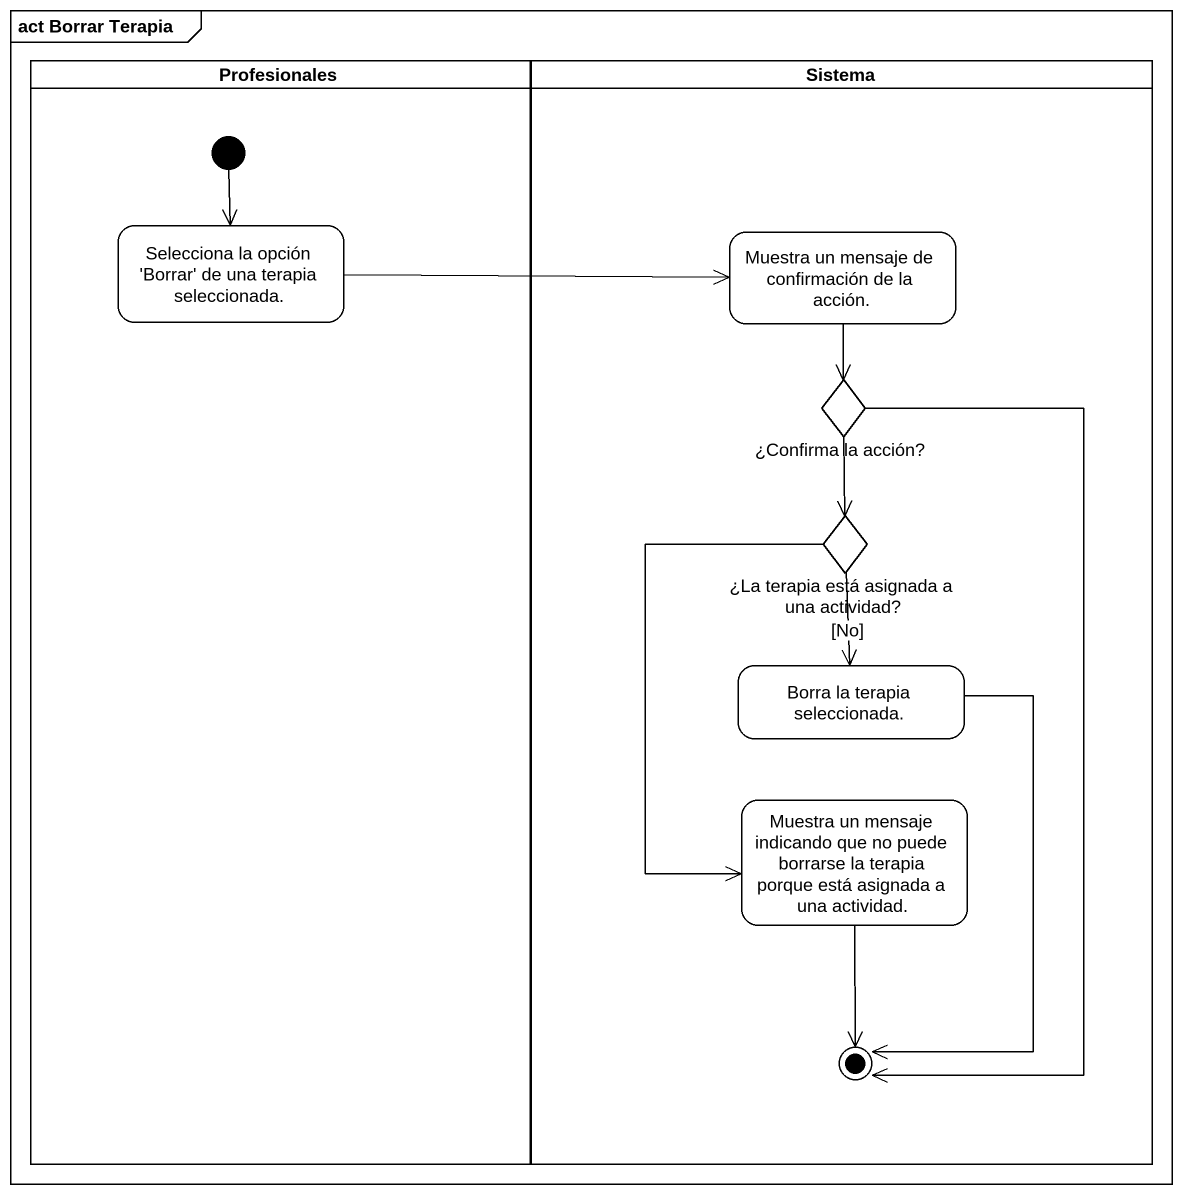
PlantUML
@startuml
mainframe act Borrar Terapia
hide empty description
state Profesionales <<partition>> {
  state "Selecciona la opción 'Borrar' de una terapia seleccionada." as Selecciona_la_opción_Borrar
  [*] --> Selecciona_la_opción_Borrar
}
state Sistema <<partition>> {
  state "Muestra un mensaje de confirmación de la acción." as Muestra_un_mensaje_de
  state "¿Confirma la acción?" as Confirma_la_acción <<choice>>
  state "¿La terapia está asignada a una actividad?" as La_terapia_está_asignada_a <<choice>>
  state "Borra la terapia seleccionada." as Borra_la_terapia
  state "Muestra un mensaje indicando que no puede borrarse la terapia porque está asignada a una actividad." as Muestra_un_mensaje
  Confirma_la_acción --> [*]
  Borra_la_terapia --> [*]
  Muestra_un_mensaje --> [*]
}
Selecciona_la_opción_Borrar -right-> Muestra_un_mensaje_de
Muestra_un_mensaje_de --> Confirma_la_acción
Confirma_la_acción --> La_terapia_está_asignada_a
La_terapia_está_asignada_a --> Borra_la_terapia : [No]
La_terapia_está_asignada_a --> Muestra_un_mensaje
@enduml
